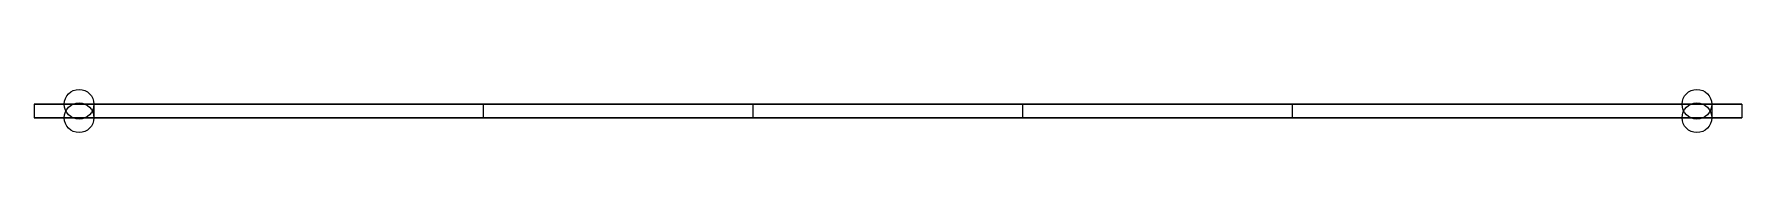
# Model space of a CAD drawing. Header units: millimetres. Extents: x -95 to 95, y -2 to 2.
import ezdxf

# ---------------------------------------------------------------- set-up
doc = ezdxf.new("R2010")
doc.units = ezdxf.units.MM
doc.layers.add('Body', color=7, linetype='CONTINUOUS')

msp = doc.modelspace()

# ---------------------------------------------------------------- linework, layer by layer
at = {"layer": 'Body'}
for p, q in [((-95, 0.75, 41), (-95, -0.75, 41)), ((-95, 0.75, -41), (-95, -0.75, -41)), ((-95, 0.75, 41), (-95, 0.75, -41)), ((-95, 0.75, 41), (-95, -0.75, 41)), ((95, 0.75, 41), (-95, 0.75, 41)), ((-95, 0.75, -41), (-95, -0.75, -41)), ((-95, 0.75, -41), (95, 0.75, -41)), ((-95, 0.75, 41), (-95, 0.75, -41)), ((95, 0.75, 41), (-95, 0.75, 41)), ((-95, 0.75, -41), (95, 0.75, -41)), ((-88.35, 0.75, -30), (-88.35, -0.75, -30)), ((-88.35, 0.75, -30), (-88.35, -0.75, -30)), ((-88.35, 0.75, -10), (-88.35, -0.75, -10)), ((-88.35, 0.75, -10), (-88.35, -0.75, -10)), ((-88.35, 0.75, 10), (-88.35, -0.75, 10)), ((-88.35, 0.75, 10), (-88.35, -0.75, 10)), ((-88.35, 0.75, 30), (-88.35, -0.75, 30)), ((-88.35, 0.75, 30), (-88.35, -0.75, 30)), ((-45, 0.75, -30), (-45, 0.75, -15)), ((-45, 0.75, -15), (-15, 0.75, -15)), ((-15, 0.75, -30), (-45, 0.75, -30)), ((-45, -0.75, -30), (-45, 0.75, -30)), ((-45, 0.75, -30), (-45, 0.75, -15)), ((-45, -0.75, -15), (-45, 0.75, -15)), ((-45, -0.75, -15), (-45, 0.75, -15)), ((-45, 0.75, -15), (-15, 0.75, -15)), ((-15, 0.75, -30), (-45, 0.75, -30)), ((-45, -0.75, -30), (-45, 0.75, -30)), ((-15, 0.75, -15), (-15, 0.75, -30)), ((-15, -0.75, -15), (-15, 0.75, -15)), ((-15, -0.75, -15), (-15, 0.75, -15)), ((-15, 0.75, -15), (-15, 0.75, -30)), ((-15, -0.75, -30), (-15, 0.75, -30)), ((-15, -0.75, -30), (-15, 0.75, -30)), ((15, 0.75, -30), (45, 0.75, -30)), ((15, 0.75, -15), (15, 0.75, -30)), ((45, 0.75, -15), (15, 0.75, -15)), ((15, -0.75, -30), (15, 0.75, -30)), ((15, 0.75, -30), (45, 0.75, -30)), ((15, -0.75, -15), (15, 0.75, -15)), ((15, 0.75, -15), (15, 0.75, -30)), ((15, -0.75, -30), (15, 0.75, -30)), ((45, 0.75, -15), (15, 0.75, -15)), ((15, -0.75, -15), (15, 0.75, -15)), ((45, 0.75, -30), (45, 0.75, -15)), ((45, -0.75, -30), (45, 0.75, -30)), ((45, -0.75, -15), (45, 0.75, -15)), ((45, -0.75, -30), (45, 0.75, -30)), ((45, 0.75, -30), (45, 0.75, -15)), ((45, -0.75, -15), (45, 0.75, -15)), ((91.65, 0.75, -30), (91.65, -0.75, -30)), ((91.65, 0.75, -30), (91.65, -0.75, -30)), ((91.65, 0.75, -10), (91.65, -0.75, -10)), ((91.65, 0.75, -10), (91.65, -0.75, -10)), ((91.65, 0.75, 10), (91.65, -0.75, 10)), ((91.65, 0.75, 10), (91.65, -0.75, 10)), ((91.65, 0.75, 30), (91.65, -0.75, 30)), ((91.65, 0.75, 30), (91.65, -0.75, 30)), ((95, 0.75, 41), (95, -0.75, 41)), ((95, 0.75, -41), (95, -0.75, -41)), ((95, 0.75, -41), (95, 0.75, 41)), ((95, 0.75, -41), (95, -0.75, -41)), ((95, 0.75, 41), (95, -0.75, 41)), ((95, 0.75, -41), (95, 0.75, 41)), ((-95, -0.75, 41), (-95, -0.75, -41)), ((95, -0.75, 41), (-95, -0.75, 41)), ((-95, -0.75, -41), (95, -0.75, -41)), ((-95, -0.75, 41), (-95, -0.75, -41)), ((95, -0.75, 41), (-95, -0.75, 41)), ((-95, -0.75, -41), (95, -0.75, -41)), ((-15, -0.75, -15), (-45, -0.75, -15)), ((-45, -0.75, -30), (-15, -0.75, -30)), ((-45, -0.75, -15), (-45, -0.75, -30)), ((-45, -0.75, -15), (-45, -0.75, -30)), ((-15, -0.75, -15), (-45, -0.75, -15)), ((-45, -0.75, -30), (-15, -0.75, -30)), ((-15, -0.75, -30), (-15, -0.75, -15)), ((-15, -0.75, -30), (-15, -0.75, -15)), ((45, -0.75, -30), (15, -0.75, -30)), ((15, -0.75, -30), (15, -0.75, -15)), ((15, -0.75, -15), (45, -0.75, -15)), ((45, -0.75, -30), (15, -0.75, -30)), ((15, -0.75, -30), (15, -0.75, -15)), ((15, -0.75, -15), (45, -0.75, -15)), ((45, -0.75, -15), (45, -0.75, -30)), ((45, -0.75, -15), (45, -0.75, -30)), ((95, -0.75, -41), (95, -0.75, 41)), ((95, -0.75, -41), (95, -0.75, 41))]:
    msp.add_line(p, q, dxfattribs=at)
for centre in [(-90, 0.75, -30), (-90, 0.75, -10), (-90, 0.75, 10), (-90, 0.75, 30), (-90, 0.75, -30), (-90, 0.75, -10), (-90, 0.75, 10), (-90, 0.75, 30), (90, 0.75, -30), (90, 0.75, -10), (90, 0.75, 10), (90, 0.75, 30), (90, 0.75, -30), (90, 0.75, -10), (90, 0.75, 10), (90, 0.75, 30), (-90, -0.75, -30), (-90, -0.75, -10), (-90, -0.75, 10), (-90, -0.75, 30), (-90, -0.75, -30), (-90, -0.75, -10), (-90, -0.75, 10), (-90, -0.75, 30), (90, -0.75, -30), (90, -0.75, -10), (90, -0.75, 10), (90, -0.75, 30), (90, -0.75, -30), (90, -0.75, -10), (90, -0.75, 10), (90, -0.75, 30)]:
    msp.add_circle(centre, 1.65, dxfattribs=at)

doc.saveas('drawing.dxf')
